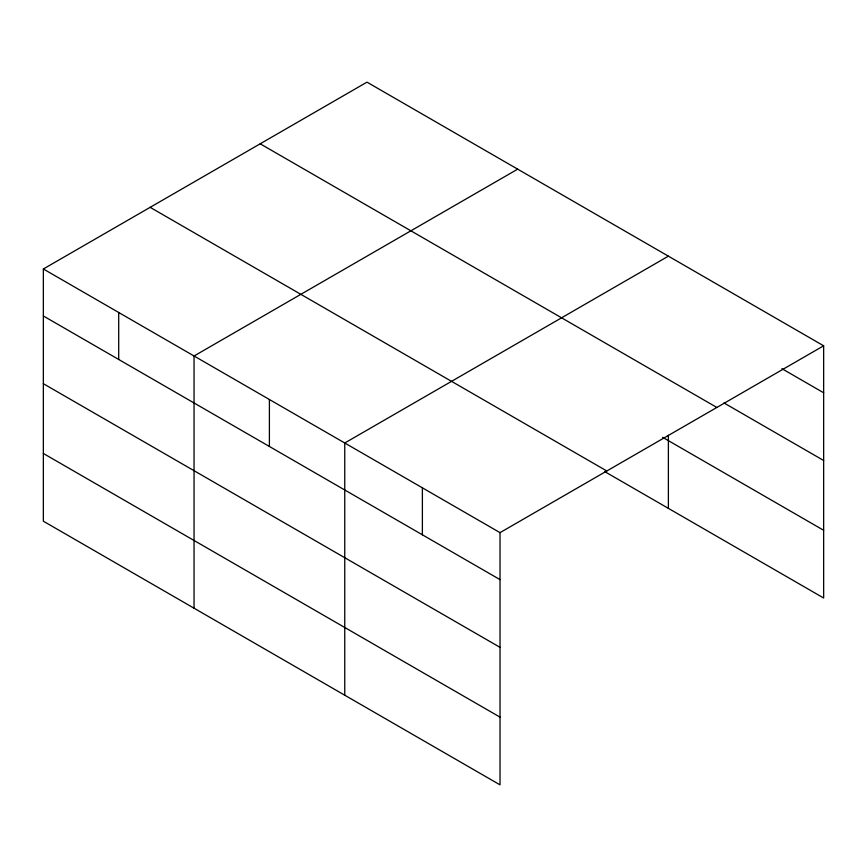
<?xml version="1.0" encoding="UTF-8"?>
<svg xmlns="http://www.w3.org/2000/svg" width="867" height="867" viewBox="0 0 867 867"><rect width="100%" height="100%" fill="white"/><g stroke="black" fill="none" stroke-linecap="round" stroke-linejoin="round"><path stroke-width="1.3" d="M500.021 647.346L500.021 532.641L43.35 268.987L43.35 521.197L500.021 784.852L500.021 647.346L43.35 383.691M604.624 471.55L823.65 598.013L823.65 345.803L366.979 82.148L43.35 268.987M517.686 169.152L194.045 356.001L194.045 608.211M668.381 256.155L344.752 443.004L344.752 695.215M500.021 532.641L823.65 345.803M781.936 368.692L823.65 392.773M723.999 402.971L823.65 460.496M260.187 143.803L716.846 407.457M662.583 437.293L823.65 530.279M150.154 207.332L606.813 470.987M43.35 315.967L500.021 579.622M43.35 453.474L500.021 717.128M668.381 435.267L668.381 508.365M422.381 487.828L422.381 534.798M269.399 399.503L269.399 446.472M118.703 312.499L118.703 359.469"/></g></svg>
